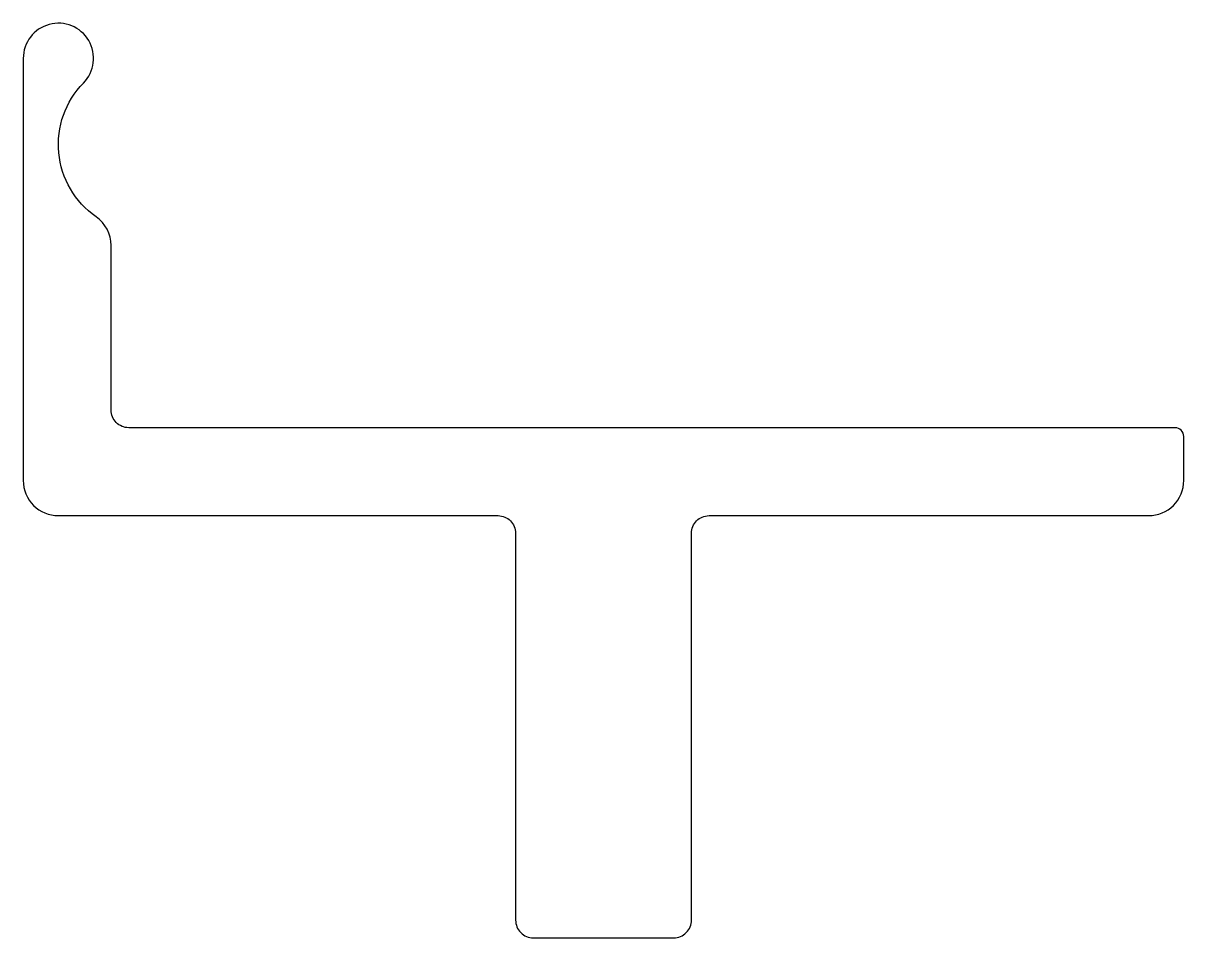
# Model space of a CAD drawing. Extents: x 281.1 to 314.1, y 297.3 to 323.3.
import ezdxf

# ---------------------------------------------------------------- set-up
doc = ezdxf.new("R2010")
doc.units = 0
doc.layers.get('0').update_dxf_attribs({"linetype": 'CONTINUOUS'})

msp = doc.modelspace()

# ---------------------------------------------------------------- linework, layer by layer
msp.add_lwpolyline([(314.108, 311.577, 0.414214), (313.858, 311.827), (284.108, 311.827, -0.414214), (283.608, 312.327), (283.608, 317.005, 0.245393), (283.179, 317.826, -0.464001), (282.822, 321.627, 1.488372), (281.108, 322.327), (281.108, 310.327, 0.414214), (282.108, 309.327), (294.608, 309.327, -0.414214), (295.108, 308.827), (295.108, 297.827, 0.414214), (295.608, 297.327), (299.608, 297.327, 0.414214), (300.108, 297.827), (300.108, 308.827, -0.414214), (300.608, 309.327), (313.108, 309.327, 0.414214), (314.108, 310.327)], format="xyb", close=True)

doc.saveas('drawing.dxf')
